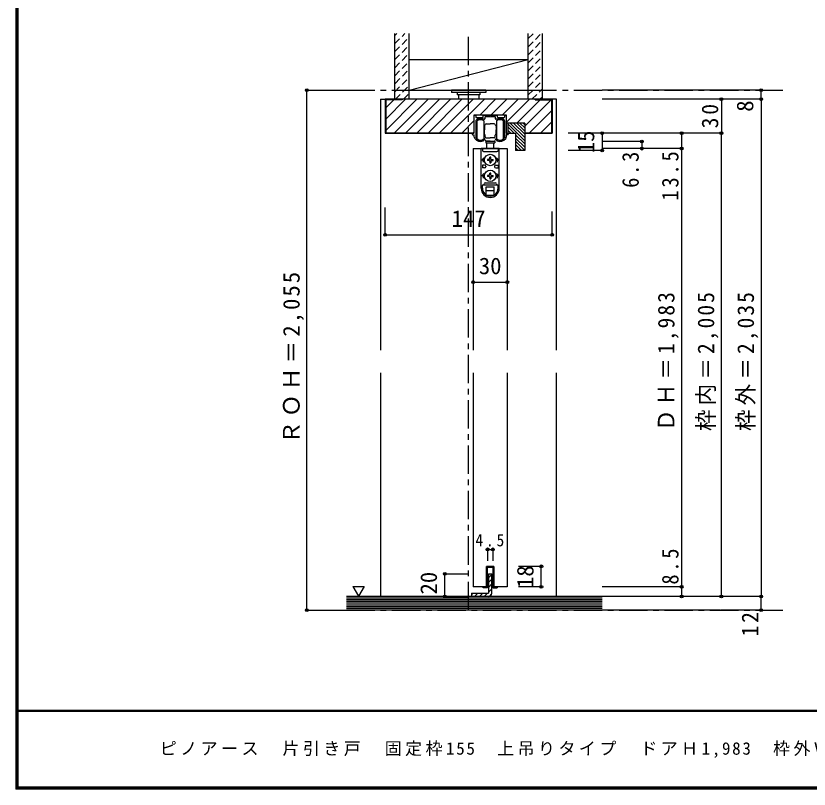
# Model space of a CAD drawing. Units: millimetres, scale not verified. Extents: x -973 to 977, y -718 to 696.
# Drawn here: x -973 to -275, y -701 to -20 of the extents above; entities that cross this region are included whole.
import ezdxf
from ezdxf.enums import TextEntityAlignment as Align

# ---------------------------------------------------------------- set-up
doc = ezdxf.new("R2010")
doc.units = ezdxf.units.MM
doc.header["$LTSCALE"] = 5
doc.header["$PDMODE"] = 32
doc.header["$PDSIZE"] = 2.5
doc.linetypes.add('CHAIN1', pattern=[8, 5, -1, 1, -1])
doc.linetypes.add('DASHED1', pattern=[1.8, 1.2, -0.6])
for name, color, linetype in [('0-1_通り芯', 4, 'CHAIN1'), ('0-2_柱', 3, 'Continuous'), ('0-3_仕上げ', 2, 'Continuous'), ('0-4_枠', 3, 'Continuous'), ('0-6_扉', 2, 'Continuous'), ('0-7_金物', 7, 'Continuous'), ('0-A_文字', 3, 'Continuous'), ('0-B_寸法', 7, 'Continuous'), ('0-C_ハッチ', 4, 'DASHED1'), ('F-1_枠', 6, 'Continuous'), ('F-A_文字', 7, 'Continuous')]:
    doc.layers.add(name, color=color, linetype=linetype)
doc.styles.add('ＭＳ ゴシック', font='')
doc.styles.get('ＭＳ ゴシック').set_extended_font_data('MS Gothic')

msp = doc.modelspace()

# ---------------------------------------------------------------- linework, layer by layer
at = {"layer": '0-1_通り芯'}
for p, q in [((-574.703, -543.141), (-574.703, -35.141)), ((-682.203, -85.141), (-298.203, -85.141)), ((-682.203, -543.141), (-298.203, -543.141))]:
    msp.add_line(p, q, dxfattribs=at)
at = {"layer": '0-2_柱', "color": 7}
msp.add_line((-627.203, -85.141), (-522.203, -58.141), dxfattribs=at)
at = {"layer": '0-2_柱'}
for p, q in [((-627.203, -58.141), (-522.203, -58.141)), ((-627.203, -85.141), (-522.203, -85.141))]:
    msp.add_line(p, q, dxfattribs=at)
at = {"layer": '0-3_仕上げ'}
for p, q in [((-639.703, -93.141), (-639.703, -35.141)), ((-627.203, -93.141), (-627.203, -35.141)), ((-522.203, -93.141), (-522.203, -35.141)), ((-509.703, -93.141), (-509.703, -35.141)), ((-457.203, -531.141), (-682.203, -531.141)), ((-457.203, -543.141), (-682.203, -543.141))]:
    msp.add_line(p, q, dxfattribs=at)
at = {"layer": '0-3_仕上げ', "color": 7}
for p, q in [((-457.203, -532.641), (-682.203, -532.641)), ((-457.203, -534.141), (-682.203, -534.141)), ((-457.203, -535.641), (-682.203, -535.641)), ((-457.203, -537.141), (-682.203, -537.141)), ((-457.203, -538.641), (-682.203, -538.641)), ((-457.203, -540.141), (-682.203, -540.141)), ((-457.203, -541.641), (-682.203, -541.641))]:
    msp.add_line(p, q, dxfattribs=at)
at = {"layer": '0-4_枠', "color": 4}
for p, q in [((-652.203, -93.141), (-648.203, -93.141)), ((-652.203, -93.141), (-652.203, -314.141)), ((-497.203, -93.141), (-501.203, -93.141)), ((-497.203, -314.141), (-497.203, -93.141)), ((-652.203, -334.141), (-652.203, -531.141)), ((-497.203, -531.141), (-497.203, -334.141))]:
    msp.add_line(p, q, dxfattribs=at)
at = {"layer": '0-4_枠'}
for p, q in [((-647.703, -93.641), (-647.703, -122.641)), ((-633.203, -93.641), (-647.703, -93.641)), ((-633.203, -93.141), (-633.203, -93.641)), ((-516.203, -93.641), (-516.203, -93.141)), ((-516.203, -93.641), (-501.703, -93.641)), ((-501.703, -93.641), (-501.703, -122.641)), ((-501.203, -93.141), (-501.203, -123.141)), ((-525.303, -114.141), (-525.303, -138.141)), ((-648.203, -123.141), (-570.103, -123.141)), ((-647.703, -122.641), (-570.103, -122.641)), ((-533.303, -123.141), (-533.303, -138.141)), ((-525.303, -122.641), (-501.703, -122.641)), ((-525.303, -123.141), (-501.203, -123.141)), ((-525.303, -138.141), (-533.303, -138.141))]:
    msp.add_line(p, q, dxfattribs=at)
for points in [[(-501.203, -93.141), (-648.203, -93.141), (-648.203, -123.141)], [(-541.303, -107.141), (-570.103, -107.141), (-570.103, -123.141)], [(-525.303, -114.141), (-541.303, -114.141), (-541.303, -107.141)], [(-540.303, -114.141), (-540.303, -119.392), (-540.303, -123.141), (-533.303, -123.141)]]:
    msp.add_lwpolyline(points, dxfattribs=at)
at = {"layer": '0-6_扉', "color": 6}
for p, q in [((-570.703, -136.641), (-570.703, -314.141)), ((-570.703, -136.641), (-540.703, -136.641)), ((-540.703, -136.641), (-540.703, -314.141)), ((-570.703, -334.141), (-570.703, -522.641)), ((-540.703, -334.141), (-540.703, -522.641)), ((-552.453, -504.641), (-552.453, -522.641)), ((-558.953, -522.641), (-570.703, -522.641)), ((-540.703, -522.641), (-552.453, -522.641))]:
    msp.add_line(p, q, dxfattribs=at)
msp.add_lwpolyline([(-552.453, -504.641), (-558.953, -504.641), (-558.953, -522.641)], dxfattribs=at)
at = {"layer": '0-7_金物'}
for p, q in [((-589.703, -85.141), (-589.703, -87.142)), ((-559.703, -85.141), (-589.703, -85.141)), ((-559.703, -87.142), (-589.703, -87.142)), ((-584.703, -87.142), (-584.703, -89.141)), ((-564.703, -89.141), (-584.703, -89.141)), ((-583.703, -89.141), (-583.703, -93.141)), ((-565.703, -89.141), (-565.703, -93.141)), ((-564.703, -87.142), (-564.703, -89.141)), ((-559.703, -85.141), (-559.703, -87.142)), ((-569.703, -123.141), (-569.703, -107.641)), ((-569.203, -107.141), (-569.003, -107.141)), ((-568.503, -107.641), (-568.503, -108.641)), ((-568.003, -109.141), (-562.353, -109.141)), ((-560.653, -110.641), (-566.503, -110.641)), ((-561.853, -108.641), (-561.853, -107.641)), ((-561.353, -107.141), (-550.053, -107.141)), ((-560.353, -108.941), (-560.353, -110.341)), ((-551.053, -110.341), (-551.053, -108.941)), ((-544.903, -110.641), (-550.753, -110.641)), ((-549.553, -107.641), (-549.553, -108.641)), ((-549.053, -109.141), (-543.403, -109.141)), ((-542.903, -108.641), (-542.903, -107.641)), ((-542.403, -107.141), (-542.203, -107.141)), ((-541.703, -107.641), (-541.703, -123.141)), ((-568.503, -112.641), (-568.503, -126.764)), ((-567.303, -128.141), (-567.303, -112.141)), ((-561.303, -112.141), (-561.303, -120.141)), ((-561.303, -116.141), (-561.003, -116.141)), ((-561.303, -117.641), (-560.803, -117.641)), ((-560.803, -116.341), (-561.003, -116.141)), ((-561.003, -117.641), (-560.803, -117.441)), ((-560.803, -116.141), (-560.803, -120.141)), ((-560.703, -116.141), (-560.803, -116.141)), ((-559.203, -114.641), (-555.703, -114.641)), ((-552.203, -114.641), (-555.703, -114.641)), ((-550.703, -116.141), (-550.603, -116.141)), ((-550.603, -116.141), (-550.603, -120.141)), ((-550.603, -116.341), (-550.403, -116.141)), ((-550.403, -117.641), (-550.603, -117.441)), ((-550.103, -117.641), (-550.603, -117.641)), ((-550.103, -116.141), (-550.403, -116.141)), ((-550.103, -112.141), (-550.103, -120.141)), ((-544.103, -128.141), (-544.103, -112.141)), ((-542.903, -126.764), (-542.903, -112.641)), ((-569.703, -123.141), (-571.103, -123.141)), ((-571.103, -124.341), (-569.703, -124.341)), ((-569.703, -126.607), (-569.703, -124.341)), ((-561.303, -120.141), (-561.303, -128.141)), ((-561.303, -122.641), (-560.803, -122.641)), ((-561.303, -124.141), (-561.003, -124.141)), ((-560.803, -122.841), (-561.003, -122.641)), ((-560.803, -123.941), (-561.003, -124.141)), ((-560.803, -124.141), (-560.803, -120.141)), ((-560.703, -124.141), (-560.803, -124.141)), ((-560.203, -126.141), (-560.203, -124.641)), ((-551.203, -126.141), (-551.203, -124.641)), ((-550.703, -124.141), (-550.603, -124.141)), ((-550.603, -124.141), (-550.603, -120.141)), ((-550.603, -122.841), (-550.403, -122.641)), ((-550.103, -122.641), (-550.603, -122.641)), ((-550.603, -123.941), (-550.403, -124.141)), ((-550.103, -124.141), (-550.403, -124.141)), ((-550.103, -120.141), (-550.103, -128.141)), ((-541.703, -123.141), (-540.303, -123.141)), ((-561.203, -128.641), (-561.203, -128.899)), ((-559.703, -130.441), (-559.703, -131.441)), ((-551.703, -130.441), (-559.703, -130.441)), ((-559.703, -131.441), (-551.703, -131.441)), ((-559.203, -127.141), (-555.703, -127.141)), ((-555.703, -130.141), (-559.203, -130.141)), ((-558.703, -130.141), (-558.703, -130.441)), ((-558.703, -136.641), (-558.703, -131.441)), ((-552.203, -127.141), (-555.703, -127.141)), ((-555.703, -130.141), (-552.203, -130.141)), ((-552.703, -130.141), (-552.703, -130.441)), ((-552.703, -131.441), (-552.703, -136.641)), ((-551.703, -130.441), (-551.703, -131.441)), ((-550.203, -128.899), (-550.203, -128.641)), ((-563.603, -171.541), (-563.603, -136.641)), ((-547.803, -136.641), (-563.603, -136.641)), ((-562.603, -136.641), (-562.603, -138.141)), ((-561.603, -139.141), (-549.803, -139.141)), ((-548.803, -136.641), (-548.803, -138.141)), ((-547.803, -171.541), (-547.803, -136.641)), ((-561.36, -144.641), (-563.203, -146.641)), ((-562.103, -146.641), (-563.203, -146.641)), ((-556.223, -146.122), (-558.153, -146.155)), ((-558.153, -146.155), (-558.153, -147.127)), ((-556.223, -146.122), (-556.189, -144.191)), ((-555.217, -144.191), (-556.189, -144.191)), ((-555.183, -146.122), (-555.217, -144.191)), ((-555.183, -146.122), (-553.253, -146.155)), ((-553.253, -147.127), (-553.253, -146.155)), ((-550.046, -144.641), (-548.203, -146.641)), ((-549.303, -146.641), (-548.203, -146.641)), ((-562.603, -151.141), (-562.603, -153.641)), ((-560.603, -151.141), (-562.603, -151.141)), ((-560.603, -153.641), (-562.603, -153.641)), ((-559.603, -152.141), (-559.603, -152.641)), ((-556.223, -147.161), (-558.153, -147.127)), ((-556.223, -147.161), (-556.189, -149.091)), ((-556.189, -149.091), (-555.217, -149.091)), ((-555.183, -147.161), (-555.217, -149.091)), ((-555.183, -147.161), (-553.253, -147.127)), ((-551.803, -152.141), (-551.803, -152.641)), ((-550.803, -151.141), (-548.803, -151.141)), ((-550.803, -153.641), (-548.803, -153.641)), ((-548.803, -151.141), (-548.803, -153.641)), ((-561.36, -158.641), (-563.203, -160.641)), ((-556.223, -160.122), (-558.153, -160.155)), ((-558.153, -160.155), (-558.153, -161.127)), ((-556.223, -160.122), (-556.189, -158.191)), ((-555.217, -158.191), (-556.189, -158.191)), ((-555.183, -160.122), (-555.217, -158.191)), ((-555.183, -160.122), (-553.253, -160.155)), ((-553.253, -161.127), (-553.253, -160.155)), ((-550.046, -158.641), (-548.203, -160.641)), ((-562.103, -160.641), (-563.203, -160.641)), ((-560.103, -166.641), (-551.303, -166.641)), ((-556.223, -161.161), (-558.153, -161.127)), ((-556.223, -161.161), (-556.189, -163.091)), ((-556.189, -163.091), (-555.217, -163.091)), ((-555.183, -161.161), (-555.217, -163.091)), ((-555.183, -161.161), (-553.253, -161.127)), ((-549.303, -160.641), (-548.203, -160.641)), ((-562.603, -171.541), (-562.603, -169.141)), ((-562.103, -168.641), (-549.303, -168.641)), ((-559.203, -170.141), (-552.203, -170.141)), ((-559.203, -177.488), (-559.203, -170.141)), ((-559.203, -173.641), (-552.203, -173.641)), ((-552.203, -177.488), (-552.203, -170.141)), ((-548.803, -171.541), (-548.803, -169.141)), ((-558.731, -177.741), (-552.675, -177.741)), ((-558.953, -504.641), (-552.453, -504.641)), ((-553.453, -505.641), (-557.953, -505.641)), ((-557.953, -523.641), (-557.953, -505.641)), ((-553.453, -505.641), (-553.453, -523.641)), ((-552.453, -504.641), (-552.453, -522.641)), ((-557.953, -523.641), (-561.953, -523.641)), ((-553.453, -523.641), (-549.453, -523.641))]:
    msp.add_line(p, q, dxfattribs=at)
at = {"layer": '0-7_金物', "color": 3}
for p, q in [((-557.203, -511.141), (-557.203, -528.141)), ((-557.203, -511.141), (-554.203, -511.141)), ((-554.203, -528.141), (-554.203, -511.141)), ((-572.203, -528.141), (-557.203, -528.141)), ((-572.203, -528.141), (-572.203, -531.141)), ((-557.203, -531.141), (-572.203, -531.141))]:
    msp.add_line(p, q, dxfattribs=at)
at = {"layer": '0-7_金物'}
for points in [[(-551.353, -108.641), (-555.403, -108.641), (-555.703, -108.341), (-556.003, -108.641), (-560.053, -108.641)], [(-540.303, -124.341), (-541.703, -124.341), (-541.703, -126.607)], [(-561.953, -523.641), (-561.953, -522.641), (-558.953, -522.641), (-558.953, -504.641)], [(-552.453, -522.641), (-549.453, -522.641), (-549.453, -523.641)]]:
    msp.add_lwpolyline(points, dxfattribs=at)
for centre in [(-555.703, -146.641), (-555.703, -160.641)]:
    msp.add_circle(centre, 5, dxfattribs=at)
for centre, radius, start, end in [((-569.203, -107.641), 0.5, 90, 180), ((-569.003, -107.641), 0.5, 360, 90), ((-568.003, -108.641), 0.5, 180, 270), ((-566.503, -112.641), 2, 90, 180), ((-564.303, -116.141), 5, 53.1301, 126.8699), ((-562.353, -108.641), 0.5, 270, 0), ((-561.353, -107.641), 0.5, 90, 180), ((-560.653, -110.341), 0.3, 270, 360), ((-560.053, -108.941), 0.3, 90, 180), ((-551.353, -108.941), 0.3, 0, 90), ((-550.753, -110.341), 0.3, 180, 270), ((-547.103, -116.141), 5, 53.1301, 126.8699), ((-550.053, -107.641), 0.5, 0, 90), ((-549.053, -108.641), 0.5, 180, 270), ((-544.903, -112.641), 2, 0, 90), ((-543.403, -108.641), 0.5, 270, 360), ((-542.403, -107.641), 0.5, 90, 180), ((-542.203, -107.641), 0.5, 0, 90), ((-560.703, -115.641), 0.5, 270, 0), ((-559.203, -115.641), 1, 90, 180), ((-552.203, -115.641), 1, 0, 90), ((-550.703, -115.641), 0.5, 180, 270), ((-571.103, -123.741), 0.6, 90, 270), ((-560.703, -124.641), 0.5, 0, 90), ((-550.703, -124.641), 0.5, 90, 180), ((-540.303, -123.741), 0.6, 270, 90), ((-567.703, -126.607), 2, 180, 215.95057), ((-564.303, -124.141), 6.2, 215.95057, 293.81884), ((-568.203, -126.764), 0.3, 180, 213.92311), ((-564.303, -124.141), 5, 213.92311, 301.89079), ((-564.303, -124.141), 5, 233.1301, 306.8699), ((-562.203, -128.899), 1, 293.81884, 0), ((-561.503, -128.641), 0.3, 360, 121.89079), ((-562.203, -129.141), 2, 0, 63.25632), ((-559.203, -126.141), 1, 180, 270), ((-559.203, -129.141), 1, 180, 270), ((-552.203, -126.141), 1, 270, 0), ((-552.203, -129.141), 1, 270, 0), ((-549.203, -129.141), 2, 116.74368, 180), ((-549.903, -128.641), 0.3, 58.10921, 180), ((-549.203, -128.899), 1, 180, 246.18116), ((-547.103, -124.141), 5, 233.1301, 306.8699), ((-547.103, -124.141), 5, 238.10921, 326.07689), ((-547.103, -124.141), 6.2, 246.18116, 324.04943), ((-543.203, -126.764), 0.3, 326.07689, 360), ((-543.703, -126.607), 2, 324.04943, 0), ((-561.603, -138.141), 1, 180, 270), ((-549.803, -138.141), 1, 270, 0), ((-555.703, -146.641), 6.4, 167.82427, 198.20996), ((-555.703, -146.641), 6.4, 341.79004, 12.17573), ((-560.603, -152.141), 1, 0, 90), ((-560.603, -152.641), 1, 270, 0), ((-550.803, -152.141), 1, 90, 180), ((-550.803, -152.641), 1, 180, 270), ((-555.703, -160.641), 6.4, 167.82427, 198.20996), ((-555.703, -160.641), 6.4, 341.79004, 12.17573), ((-560.103, -167.641), 1, 90, 180), ((-551.303, -167.641), 1, 0, 90), ((-555.703, -171.741), 7.9, 180, 0), ((-562.103, -169.141), 0.5, 90, 180), ((-555.703, -171.541), 6.9, 180, 0), ((-562.103, -167.641), 1, 270, 0), ((-549.303, -167.641), 1, 180, 270), ((-549.303, -169.141), 0.5, 0, 90)]:
    msp.add_arc(centre, radius, start, end, dxfattribs=at)
at = {"layer": '0-7_金物', "color": 3}
msp.add_arc((-557.203, -528.141), 3, 270, 0, dxfattribs=at)
at = {"layer": '0-A_文字', "color": 7}
msp.add_line((-676.638, -522.328), (-671.638, -530.988), dxfattribs=at)
msp.add_lwpolyline([(-676.638, -522.328), (-666.638, -522.328), (-671.638, -530.988)], dxfattribs=at)
at = {"layer": '0-B_寸法', "color": 4}
for p, q in [((-717.203, -543.141), (-717.203, -85.141)), ((-717.203, -85.141), (-682.203, -85.141)), ((-317.203, -85.141), (-457.203, -85.141)), ((-317.203, -93.141), (-317.203, -85.141)), ((-317.203, -93.141), (-457.203, -93.141)), ((-352.203, -93.141), (-352.203, -123.141)), ((-317.203, -93.141), (-317.203, -531.141)), ((-457.203, -123.141), (-487.203, -123.141)), ((-352.203, -123.141), (-457.203, -123.141)), ((-457.203, -123.141), (-457.203, -138.141)), ((-387.203, -123.141), (-387.203, -136.641)), ((-352.203, -531.141), (-352.203, -123.141)), ((-422.203, -130.341), (-457.203, -130.341)), ((-422.203, -130.341), (-422.203, -136.641)), ((-457.203, -138.141), (-487.203, -138.141)), ((-387.203, -136.641), (-457.203, -136.641)), ((-387.203, -136.641), (-387.203, -522.641)), ((-648.203, -212.446), (-648.203, -188.387)), ((-501.203, -212.446), (-501.203, -191.887)), ((-648.203, -212.446), (-501.203, -212.446)), ((-570.703, -254.141), (-540.703, -254.141)), ((-557.953, -489.641), (-553.453, -489.641)), ((-557.953, -489.641), (-557.953, -499.641)), ((-553.453, -489.641), (-553.453, -499.641)), ((-510.703, -504.641), (-530.703, -504.641)), ((-510.703, -522.641), (-510.703, -504.641)), ((-595.703, -531.141), (-595.703, -511.141)), ((-595.703, -511.141), (-575.703, -511.141)), ((-510.703, -522.641), (-530.703, -522.641)), ((-387.203, -522.641), (-457.203, -522.641)), ((-387.203, -522.641), (-387.203, -531.141)), ((-595.703, -531.141), (-575.703, -531.141)), ((-387.203, -531.141), (-457.203, -531.141)), ((-317.203, -531.141), (-387.203, -531.141)), ((-317.203, -543.141), (-317.203, -531.141)), ((-717.203, -543.141), (-682.203, -543.141)), ((-353.264, -543.141), (-457.203, -543.141)), ((-317.203, -543.141), (-352.783, -543.141))]:
    msp.add_line(p, q, dxfattribs=at)
at = {"layer": '0-B_寸法'}
for p in [(-717.203, -85.141), (-317.203, -85.141), (-352.203, -93.141), (-317.203, -93.141), (-457.203, -123.141), (-387.203, -123.141), (-352.203, -123.141), (-422.203, -130.341), (-457.203, -138.141), (-422.203, -136.641), (-387.203, -136.641), (-648.203, -212.446), (-501.203, -212.446), (-570.703, -254.141), (-540.703, -254.141), (-557.953, -489.641), (-553.453, -489.641), (-510.703, -504.641), (-595.703, -511.141), (-510.703, -522.641), (-387.203, -522.641), (-595.703, -531.141), (-387.203, -531.141), (-352.203, -531.141), (-317.203, -531.141), (-717.203, -543.141), (-317.203, -543.141)]:
    msp.add_point(p, dxfattribs=at)
at = {"layer": '0-C_ハッチ'}
for p, q in [((-639.703, -44.108), (-630.737, -35.141)), ((-639.703, -37.037), (-637.808, -35.141)), ((-639.703, -51.179), (-627.203, -38.679)), ((-522.203, -46.816), (-510.529, -35.141)), ((-522.203, -39.745), (-517.6, -35.141)), ((-522.203, -53.887), (-509.703, -41.387)), ((-639.703, -58.25), (-627.203, -45.75)), ((-522.203, -60.958), (-509.703, -48.458)), ((-639.703, -65.321), (-627.203, -52.821)), ((-522.203, -68.029), (-509.703, -55.529)), ((-639.703, -72.392), (-627.203, -59.892)), ((-522.203, -75.1), (-509.703, -62.6)), ((-639.381, -79.141), (-627.203, -66.963)), ((-522.203, -82.171), (-509.703, -69.671)), ((-639.731, -86.562), (-627.203, -74.034)), ((-522.203, -89.242), (-509.703, -76.742)), ((-639.239, -93.141), (-627.203, -81.105)), ((-632.168, -93.141), (-627.203, -88.176)), ((-519.031, -93.141), (-509.703, -83.813)), ((-511.96, -93.141), (-509.703, -90.884))]:
    msp.add_line(p, q, dxfattribs=at)
at = {"layer": '0-C_ハッチ', "linetype": 'Continuous'}
for p, q in [((-647.703, -120.587), (-620.257, -93.141)), ((-647.703, -110.687), (-630.157, -93.141)), ((-647.703, -100.788), (-640.556, -93.641)), ((-639.858, -122.641), (-610.358, -93.141)), ((-629.958, -122.641), (-600.458, -93.141)), ((-620.059, -122.641), (-590.559, -93.141)), ((-610.16, -122.641), (-580.66, -93.141)), ((-600.26, -122.641), (-570.76, -93.141)), ((-590.361, -122.641), (-560.861, -93.141)), ((-564.961, -107.141), (-550.961, -93.141)), ((-555.062, -107.141), (-541.062, -93.141)), ((-545.162, -107.141), (-531.162, -93.141)), ((-541.303, -113.182), (-521.263, -93.141)), ((-532.363, -114.141), (-511.863, -93.641)), ((-525.303, -116.981), (-501.964, -93.641)), ((-521.064, -122.641), (-501.703, -103.28)), ((-570.103, -112.283), (-580.461, -122.641)), ((-540.303, -114.673), (-525.303, -129.673)), ((-540.303, -117.502), (-534.663, -123.141)), ((-538.006, -114.141), (-525.303, -126.845)), ((-535.178, -114.141), (-525.303, -124.016)), ((-532.35, -114.141), (-525.303, -121.188)), ((-529.521, -114.141), (-525.303, -118.36)), ((-526.693, -114.141), (-525.303, -115.531)), ((-511.165, -122.641), (-501.703, -113.18)), ((-570.562, -122.641), (-570.103, -122.183)), ((-540.303, -120.33), (-537.492, -123.141)), ((-533.303, -124.502), (-525.303, -132.502)), ((-533.303, -127.33), (-525.303, -135.33)), ((-533.303, -130.159), (-525.32, -138.141)), ((-533.303, -132.987), (-528.149, -138.141)), ((-533.303, -135.815), (-530.977, -138.141)), ((-557.203, -514.624), (-554.203, -511.624)), ((-557.203, -518.867), (-554.203, -515.867)), ((-557.203, -523.109), (-554.203, -520.109)), ((-572.203, -529.624), (-570.721, -528.142)), ((-569.478, -531.141), (-566.478, -528.142)), ((-565.235, -531.141), (-562.235, -528.142)), ((-560.993, -531.141), (-557.993, -528.142)), ((-557.203, -527.352), (-554.203, -524.352)), ((-556.709, -531.101), (-554.243, -528.634))]:
    msp.add_line(p, q, dxfattribs=at)
at = {"layer": 'F-1_枠'}
for p, q in [((-973.347, 695.833), (-973.347, -700.833)), ((-972.514, 695.833), (-972.514, -700.833)), ((-971.68, 695.833), (-971.68, -700.833)), ((976.653, -631.667), (-973.347, -631.667)), ((976.653, -632.5), (-973.347, -632.5)), ((976.653, -699.167), (-973.347, -699.167)), ((976.653, -700), (-973.347, -700)), ((976.653, -700.833), (-973.347, -700.833))]:
    msp.add_line(p, q, dxfattribs=at)

# ---------------------------------------------------------------- texts
at = {"layer": '0-B_寸法', "style": 'ＭＳ ゴシック'}
for s, p in [('8', (-319.703, -104.141)), ('15', (-459.703, -140.641)), ('18', (-513.203, -523.641)), ('20', (-598.203, -529.348))]:
    msp.add_text(s, height=14.66, rotation=90, dxfattribs=at).set_placement(p, align=Align.BOTTOM_LEFT)
for s, p in [('147', (-589.703, -209.946)), ('30', (-565.703, -251.641))]:
    msp.add_text(s, height=14.66, dxfattribs=at).set_placement(p, align=Align.BOTTOM_LEFT)
at = {"layer": '0-B_寸法', "char_height": 14.66, "attachment_point": 7, "rotation": 90, "style": 'ＭＳ ゴシック'}
for s, insert in [('\\T1.27;\\W0.95;30', (-354.703, -118.766)), ('\\T1.27;\\W0.9;6.3', (-424.703, -171.141)), ('\\T1.28;\\W0.9;13.5', (-389.703, -182.391)), ('\\T1.18;ＲＯＨ＝2,055', (-719.703, -396.641)), ('\\T1.19;\\W0.95;ＤＨ＝1,983', (-389.703, -385.391)), ('\\T1.19;\\W0.95;枠内＝2,005', (-354.703, -385.391)), ('\\T1.19;\\W0.95;枠外＝2,035', (-319.703, -385.391)), ('\\T1.27;\\W0.9;8.5', (-389.703, -520.641)), ('\\T1.27;\\W0.95;12', (-319.703, -566.391))]:
    msp.add_mtext(s, dxfattribs=dict(at, insert=insert))
at = {"layer": '0-B_寸法', "insert": (-568.703, -487.141), "char_height": 11, "attachment_point": 7, "style": 'ＭＳ ゴシック'}
msp.add_mtext('\\T1.38;\\W0.9;4.5', dxfattribs=at)
at = {"layer": 'F-A_文字', "insert": (-846.68, -673.333), "char_height": 11, "attachment_point": 7, "style": 'ＭＳ ゴシック'}
msp.add_mtext('\\T1.2;ピノアース\u3000片引き戸\u3000固定枠155\u3000上吊りタイプ\u3000ドアＨ1,983\u3000枠外Ｗ1,644', dxfattribs=at)

doc.saveas('drawing.dxf')
